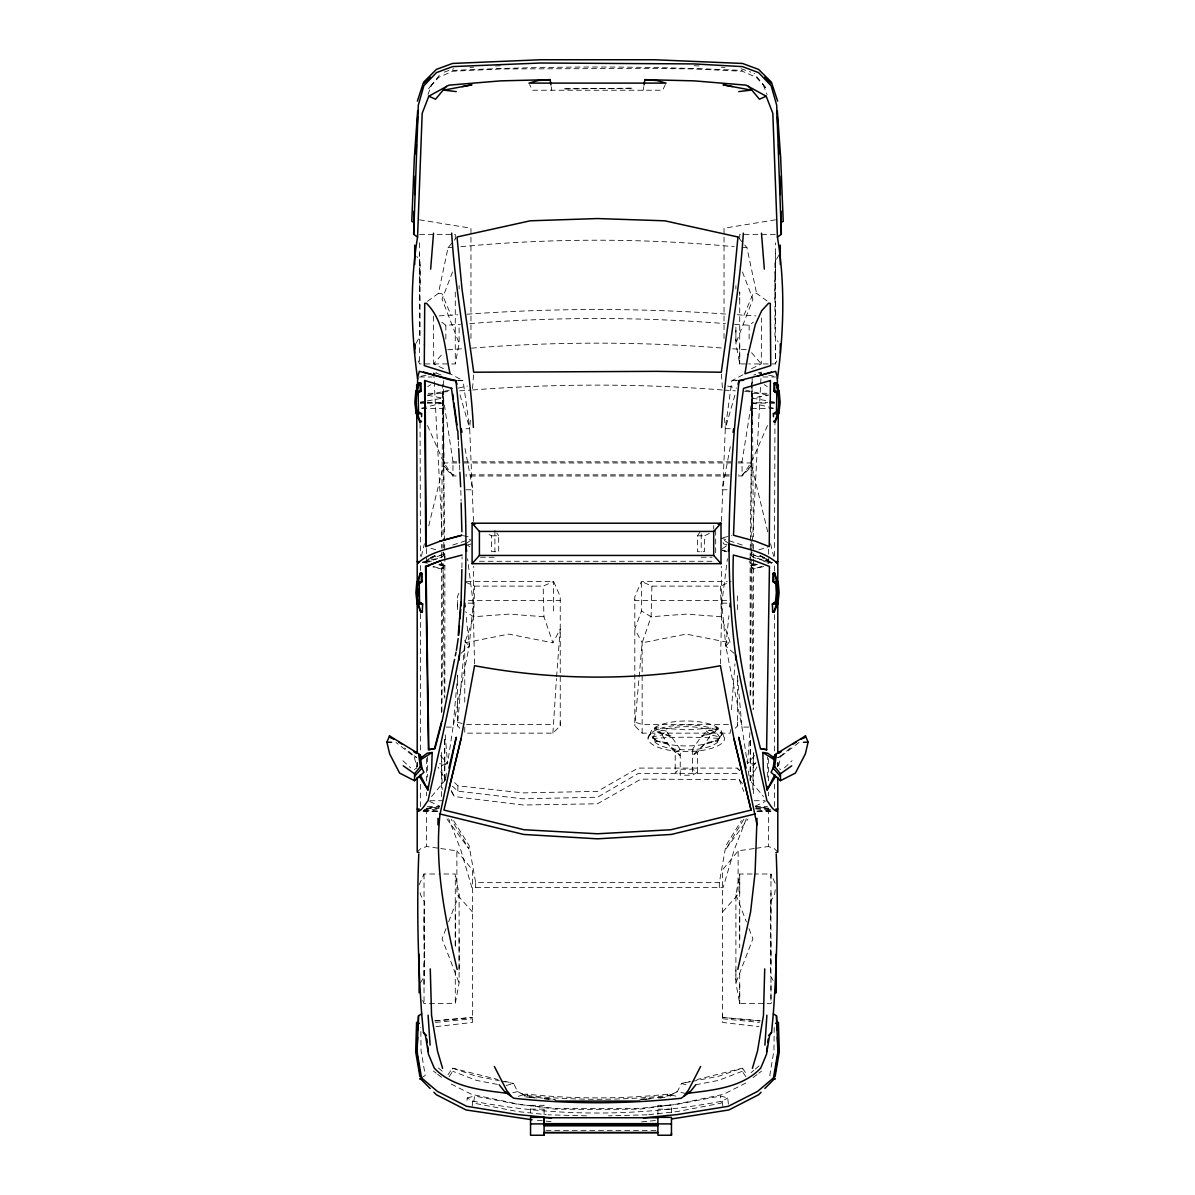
<?xml version="1.0" encoding="UTF-8"?>
<svg xmlns="http://www.w3.org/2000/svg" width="1195" height="1195" viewBox="0 0 1195 1195"><rect width="100%" height="100%" fill="white"/><g stroke="black" fill="none" stroke-linecap="round" stroke-linejoin="round"><path stroke-width="0.75" stroke-dasharray="5 3.75" d="M419.624 299.138L419.624 253.325M420.057 284.888L420.057 264.752M424.031 984.62L424.031 963.603M424.031 938.807L424.031 914.011M424.464 965.127L424.464 938.807M441.463 796.572L441.463 753.672M441.463 712.623L441.463 562.382M455.28 914.011L455.28 947.665L455.28 874.008L438.729 874.008M459.866 728.248L457.431 725.813L457.431 675.608M457.431 609.614L457.431 600.398M459.104 970.026L459.104 938.807M464.765 702.167L464.765 642.82L473.728 616.739L474.534 586.118L464.048 581.487L553.629 581.487L560.246 596.634L560.246 725.813L552.912 733.147L464.765 733.147L464.765 726.172M553.629 610.974L553.629 581.487L543.142 586.118L543.949 616.739L552.912 642.82L508.831 634.112L464.765 642.82L457.431 725.813M552.912 733.147L556.437 678.596M730.309 729.652L730.309 733.147L642.148 733.147L634.814 725.813L634.814 596.634L641.446 581.487L727.277 581.487M642.148 733.147L642.148 642.82L634.814 629.108L641.446 610.974L641.446 581.487L651.917 586.118L720.54 586.118L731.011 581.487M651.917 586.118L651.111 616.739L642.148 642.82L634.814 725.813M697.432 772.194L697.432 752.506L705.364 743.215L710.637 734.835L719.435 736.882L717.792 740.975L705.364 743.215L692.383 755.509L697.432 752.506L692.368 749.489L701.584 736.015L715.611 731.758L718.314 728.95L716.537 727.785L686.318 729.861L656.1 727.77L654.322 728.935L657.011 731.758L670.35 736.613L671.052 736.015L680.254 749.489L680.239 775.197L692.383 775.197L697.432 772.194L692.368 769.177L680.254 769.177L675.205 772.194L680.239 775.197M719.33 887.631L719.33 882.642L725.888 845.627L741.408 820.592M720.54 586.118L721.347 616.739L730.309 642.82L686.229 634.112L642.148 642.82M759.766 1020.933L722.616 1017.438L722.616 1011.418M735.896 970.026L735.896 982.962L739.72 1003.591L770.969 1003.591L772.373 1000.514M735.896 330.358L735.896 343.294L739.72 363.937L746.845 363.937M735.194 728.248L737.644 725.813L737.644 675.608M737.644 609.614L737.644 596.634L736.165 593.273M739.72 984.62L739.72 1003.591L739.72 970.609M739.72 938.807L739.72 914.011M739.72 892.994L739.72 878.937M739.72 344.952L739.72 363.937L739.72 292.058L739.72 299.138M750.146 780.559L750.146 739.302M750.146 695.281L750.146 561.799M763.739 561.516L768.848 559.932L771.671 563.248L753.537 557.423L751.177 555.481L751.192 548.042M751.192 546.175L751.192 538.736M751.192 536.884L751.356 380.637M777.796 852.05L774.509 848.794L768.505 846.493L768.505 808.821M768.505 795.81L768.505 792.091M768.505 780.932L768.505 758.631M768.505 563.442L768.505 557.856M770.969 998.661L770.969 984.62M770.969 963.603L770.969 938.807M770.969 914.011L770.969 892.994M770.969 878.937L770.969 874.008L754.433 874.008M774.509 806.505L774.509 784.264M774.509 750.893L774.509 613.707M774.509 571.061L774.509 565.504M774.943 299.138L774.943 272.818M775.376 344.952L775.376 363.937L748.638 363.937M775.376 323.935L775.376 299.138M775.376 274.342L775.376 253.325M777.347 766.697L777.347 762.963M777.796 766.219L777.796 762.5M440.776 848.54L456.834 850.84L456.968 894.487L472.383 911.89M751.521 368.687L761.305 363.892L761.424 318.049M750.43 780.529L750.579 739.69M750.729 695.146L751.177 558.782M768.519 554.166L768.534 548.639M774.524 556.243L774.943 423.329M429.02 558.722L423.329 563.248L441.463 557.423L441.523 549.954M441.538 548.087L441.567 544.367M441.612 536.899L442.718 384.237M428.079 393.304L442.613 393.304L452.995 461.823L452.89 475.968L456.58 475.968M441.582 752.462L442.225 789.581M441.911 711.727L443.121 563.622L439.611 564.174M750.161 558.08L752.193 376.978M738.42 475.968L742.11 475.968L751.162 466.752L752.088 388.644M752.103 386.971L752.163 380.309M774.181 1027.446L773.972 1050.435L769.759 1075.485L773.509 1077.741M474.52 663.852L473.19 603.176L473.743 566.266M461.897 567.73L462.092 556.84M766.921 393.304L752.387 393.304L751.162 466.752L751.177 465.975L742.095 474.833L738.42 474.833M767.295 777.079L767.638 756.853M721.496 521.364L725.29 428.706L731.908 380.667L744.933 373.736M720.48 663.852L721.81 603.176L721.257 566.266M427.496 425.569L443.972 462.958L452.89 475.968L443.838 466.752L442.912 388.644M752.775 789.581L753.418 752.462M777.93 766.174L778.094 762.634M752.073 548.326L752.357 542.754M752.462 540.902L761.275 372.063L753.746 375.066M524.829 1096.442L524.963 1094.172L527.219 1094.172C573.794 1099.131 621.206 1099.131 667.781 1094.172L676.714 1096.338M527.085 1096.427L527.219 1094.172M473.504 521.364L469.71 428.706L470.486 417.787M472.548 388.629L473.579 374.05M556.586 676.773L560.246 629.108L552.912 642.82M731.43 709.755L734.955 663.927M472.219 1106.092L472.622 1101.088L467.245 1097.951L466.603 1104.165M749.937 732.61L747.443 763.799L755.569 763.799M745.859 1076.68L742.2 1071.288L742.468 1068.136L696.939 1079.563M457.7 675.055L453.039 727.098L447.557 763.799L439.431 763.799M446.303 727.098L453.039 727.098L469.217 646.181L473.19 603.176L467.574 558.722M754.568 755.509L747.443 763.799L741.961 727.098L725.783 646.181L728.92 615.724M444.704 780.858L445.093 777.243M728.397 1104.165L727.755 1097.951L720.51 1096.024L676.355 1104.449L639.131 1108.482L555.869 1108.482L518.645 1104.449L474.49 1096.024L473.683 1103.149L517.853 1111.574L546.205 1114.651M734.088 653.396L725.783 646.181L721.81 603.176L727.426 558.722M445.72 778.079L446.631 770.939M775.241 889.722L774.599 894.652L770.536 901.583L770.536 976.031L773.777 981.573M643.224 90.222L643.776 86.697M767.504 425.569L751.028 462.958L742.11 475.968L742.005 461.823L752.238 398.129L768.684 395.037M451.71 363.937L455.28 363.937L459.104 343.294L459.104 324.995M422.627 1000.514L424.031 1003.591L455.28 1003.591L459.104 982.962L459.104 894.652L455.28 874.008M748.981 928.62L752.91 938.807L735.896 982.962L735.896 894.652L739.72 874.008L752.596 874.008M730.309 446.676L722.183 489.786L728.92 489.786M751.177 555.481L751.879 552.03L751.879 556.989M427.452 301.334L438.401 293.373L448.05 247.679L455.922 238.313M790.358 748.01L780.932 755.778L778.124 767.967L780.589 769.475M716.537 727.785L715.611 731.758L702.272 736.613L701.584 736.015M421.357 556.347L424.404 543.77M428.751 525.815L443.972 462.958L443.405 408.57L442.762 398.129L426.316 395.037M719.435 736.882L717.792 740.975L705.588 742.618M730.339 428.706L725.29 428.706L734.985 394.903M452.561 271.967L442.09 299.138L459.104 343.294M446.019 928.62L442.09 938.807L459.104 982.962M448.633 921.823L459.104 894.652M427.944 94.539L431.694 84.86L440.985 73.239M746.292 818.799L734.133 850.078L723.124 887.631L471.876 887.631L460.867 850.078L448.708 818.799M743.917 315.375L753.029 293.776L756.599 293.373L767.548 301.334M458.895 593.273L457.431 596.634L457.431 609.256M419.116 884.793L424.031 874.008L436.892 874.008M776.78 360.845L775.376 363.937L775.376 242.794M665.361 84.531L662.687 90.222L532.313 90.222L529.639 84.531M648.004 738.271L650.543 733.461L653.097 738.271M719.539 738.271A33.221 11.591 0 0 0 669.708 728.233A33.221 11.591 0 0 0 669.708 748.309A33.221 11.591 0 0 0 719.539 738.271L722.079 733.461L724.633 738.271A38.315 13.369 0 0 1 667.154 749.833A38.315 13.369 0 0 1 667.154 726.694A38.315 13.369 0 0 1 724.633 738.271M756.958 767.011L749.519 779.872L763.456 796.557M416.009 343.294L420.057 336.363L420.057 261.914L416.816 256.372M778.991 254.983L774.943 261.914L774.943 336.363L778.184 341.904M420.401 982.962L424.464 976.031L424.464 901.583L420.401 894.652L419.759 889.722M743.783 819.307L725.992 848.988L748.025 818.993M449.141 1076.68L452.8 1071.288L452.532 1068.136L498.061 1079.563M709.307 533.433L704.527 535.808L704.527 551.672L697.417 551.672L697.417 535.808L701.211 530.251M447.931 1074.873L452.532 1068.136L476.327 1076.232L499.361 1080.728M702.272 736.613L706.35 731.026L718.314 728.95M754.224 848.54L738.166 850.84L722.616 869.751L722.616 1022.457L759.004 1026.624M431.694 84.86L428.303 88.923L438.699 77.331L452.591 71.252L500.929 68.951L654.412 68.444L694.071 68.951L742.409 71.252L756.301 77.331L766.697 88.923L754.015 73.239M755.897 762.559L753.522 765.412L748.966 764.202M431.544 796.557L445.481 779.872L438.042 767.011M725.783 646.181L730.533 640.565M443.479 368.687L433.695 363.892L443.42 352.704M722.616 911.89L738.032 894.487L738.166 850.84M417.204 852.05L420.491 848.794L426.495 846.493L438.983 848.286M422.761 561.994L441.463 557.423L444.854 554.107L444.854 698.238M439.76 564.13L444.854 565.698L441.463 568.999L432.963 566.938M784.398 767.847L792.106 760.707M661.985 734.835C666.989 742.498 671.709 751.341 680.239 755.509L667.258 743.215L654.83 740.975L653.187 736.882L661.985 734.835L666.272 731.026L670.35 736.613M460.911 653.396L469.217 646.181L466.08 615.724M751.087 1072.647L753.866 1070.302M755.27 1069.122L759.452 1065.611M441.463 557.423L443.823 555.481L443.823 551.761M753.059 1077.576L757.361 1074.32M758.795 1073.229L761.663 1071.064M734.477 324.263L749.145 325.264L753.238 322.247M798.977 742.498L779.259 757.66L775.107 757.481M467.066 542.933L473.862 538.064M722.392 548.699L727.919 544.86M780.932 755.778L778.214 757.525L779.259 757.66M427.735 386.582L430.738 384.67M685.855 1093.574L677.386 1091.588L669.185 1095.725L677.386 1091.588L681.464 1083.492L690.068 1081.311M414.411 769.475L416.876 767.967L414.067 755.778L404.642 748.01M421.491 1077.741L425.241 1075.485L421.028 1050.435L420.819 1027.446M680.254 749.489L675.205 752.506L675.205 772.194M472.622 1101.088C554.824 1117.011 640.176 1117.011 722.377 1101.088L727.755 1097.951M745.889 1082.999L723.498 1094.306L677.147 1104.046L639.937 1109.139L597.5 1109.453L555.063 1109.139L517.853 1104.046L471.502 1094.306L449.111 1082.999M755.315 806.087L765.278 801.501M434.995 555.675L430.125 557.856L434.861 555.765M742.2 1071.288L718.553 1080.399L694.131 1085.075M444.211 72.118L453.891 68.742M452.711 545.054L470.337 539.229M518.286 1096.338L524.963 1094.172M761.783 566.385L753.537 568.999L751.177 567.057L751.879 563.622L749.131 561.62M758.825 549.879L767.504 547.19M755.24 564.13L750.146 565.698L750.146 562.382M467.977 544.83L471.368 543.904M506.217 1085.493L513.536 1083.492L517.614 1091.588L525.815 1095.725L517.614 1091.588L509.145 1093.574M446.034 764.202L441.478 765.412L439.103 762.559M467.245 1097.951L474.49 1096.024M421.775 408.137L442.972 402.909L442.613 393.304M763.739 566.535L753.537 568.999L750.146 565.698L755.359 564.458M430.932 557.438L444.854 554.107L426.152 559.932L431.261 561.516M765.801 561.994L769.281 561.172M427.75 395.097L449.365 390.153M458.372 388.091L467.364 386.03M722.9 537.675L731.743 535.689M421.193 376.231L426.376 375.096M433.277 373.602L436.728 372.855M690.322 1081.774L681.464 1083.492L688.783 1085.493M692.084 1081.415L718.673 1076.232L742.468 1068.136L747.069 1074.873M420.386 402.132L425.539 401.206M427.272 400.908L442.762 398.129M775.57 219.82L724.036 228.2L724.036 339.903M772.194 562.247L766.682 563.114L772.269 562.367M653.187 736.882L654.173 738.405C675.384 736.822 697.238 736.822 718.464 738.405M756.017 848.286L768.505 846.493M435.996 1026.624L472.383 1022.457L472.383 869.751L456.834 850.84M756.973 811.106L770.715 809.583M671.844 1095.068C622.595 1100.685 572.405 1100.685 523.156 1095.068M647.018 1114.83L608.569 1115.831M648.795 1114.651L677.147 1111.574L721.317 1103.149L720.51 1096.024M639.952 1099.43L666.168 1096.622M435.533 1022.427L472.383 1018.752M645.27 1099.385L650.812 1098.832M660.043 1097.921L665.585 1097.368L658.221 1097.936M426.481 808.298L439.342 807.043L426.421 808.178M641.7 1121.836L655.891 1120.462M423.359 810.374L439.342 808.881M435.234 1020.933L472.383 1017.438L434.577 1020.874M641.64 1099.37L650.872 1098.578M737.091 380.249L731.908 380.667L737.27 380.667M448.05 247.679L451.695 247.41M460.837 246.708C551.672 238.044 643.328 238.044 734.163 246.708M441.762 322.247L445.854 325.264L460.523 324.263M469.71 323.636C554.689 316.809 640.311 316.809 725.29 323.636M447.692 349.776L462.36 348.776M471.532 348.148C555.302 341.486 639.698 341.486 723.468 348.148M442.942 391.975L450.381 391.467M459.657 390.84L470.815 390.093M472.667 389.973C555.69 383.505 639.31 383.505 722.333 389.973M439.148 315.868L457.745 314.763M467.036 314.21C553.853 307.966 641.147 307.966 727.964 314.21M470.038 67.398L473.668 67.189M495.477 66.009L500.929 65.71M452.591 70.46C549.088 65.874 645.912 65.874 742.409 70.46M757.152 811.36L771.582 810.837M420.222 403.312L425.465 403.223M427.227 403.178L442.972 402.909L444.839 558.08M773.225 408.137L752.028 402.909L767.668 402.61M769.401 402.566L774.599 402.476M737.121 773.449L638.07 773.598L597.5 797.229L522.932 798.813L457.879 791.18L452.367 786.161M730.967 461.838L464.033 461.838M738.331 461.838L742.005 461.823M729.204 474.848L465.796 474.848M729.219 475.983L465.781 475.983M419.624 234.354L455.28 234.354L455.28 239.284M775.376 234.354L739.72 234.354L739.72 239.284M418.22 360.845L419.624 363.937L449.932 363.937M419.535 376.978L432.067 376.978M762.933 376.978L775.465 376.978M457.73 380.667L463.092 380.667L469.71 428.706L464.661 428.706M421.805 408.57L443.405 408.57M751.595 408.57L773.195 408.57M456.819 462.958L443.972 462.958L443.838 466.752L443.823 465.975L452.905 474.833L456.58 474.833M464.168 462.958L730.832 462.958M738.181 462.958L751.028 462.958L767.982 533M466.08 489.786L472.817 489.786L464.691 446.676M491.578 535.808L498.688 535.808L498.688 551.672L491.578 551.672L491.578 535.808L486.798 533.433M697.417 535.808L704.527 535.808M480.42 557.243L494.909 557.243M701.211 557.243L712.071 557.243M479.404 561.277L713.699 561.277M474.534 586.118L543.142 586.118M468.44 600.398L560.246 600.398M726.62 600.398L634.814 600.398L634.814 596.634M468.141 603.176L473.19 603.176M721.81 603.176L726.859 603.176M466.603 724.424L552.912 724.424M728.472 724.424L642.148 724.424L634.814 722.094M748.697 727.098L741.961 727.098L737.3 675.055M739.6 770.446L737.121 768.086L638.07 768.086L597.5 791.359L522.932 792.897L457.879 785.817L454.16 782.157M429.871 800.725L442.583 800.725M754.239 800.725L765.129 800.725M427.452 806.505L439.64 806.505M755.359 806.505L767.548 806.505M426.107 808.373L439.103 808.373M755.897 808.373L768.893 808.373M423.149 811.495L437.803 811.495M757.197 811.495L771.851 811.495M453.592 820.592L469.112 845.627L475.67 882.642L719.33 882.642M530.55 1109.139L544.098 1109.139M657.907 1109.139L671.456 1109.139M545.966 1130.365L657.907 1130.365M452.995 461.823L456.669 461.838M742.439 783.621L739.182 779.603L640.923 779.14L597.5 803.772L523.141 805.012L454.369 796.587L450.993 790.627M586.431 1115.831L547.982 1114.83M752.028 402.909L767.773 403.178M769.535 403.223L774.778 403.312M420.401 402.476L425.599 402.566M427.332 402.61L442.972 402.909M423.418 810.837L437.848 811.36M694.071 65.71L699.523 66.009M721.332 67.189L724.962 67.398M737.255 314.763L755.852 315.868M724.185 390.093L735.343 390.84M744.619 391.467L752.058 391.975M732.64 348.776L749.145 349.896M721.347 616.739L686.229 614.111L651.111 616.739L641.446 610.974M543.949 616.739L508.831 614.111L473.728 616.739L465.438 611.795M743.305 247.41L746.95 247.679L756.599 293.373M457.909 380.249L463.092 380.667L450.067 373.736M525.71 1096.98L536.779 1097.936M544.128 1098.578L555.197 1099.534M768.579 808.178L755.673 807.013L768.519 808.298M722.616 1017.438L760.423 1020.874M755.658 808.881L771.641 810.374M537.347 1120.283L553.3 1121.836M722.616 1018.752L759.467 1022.427M529.415 1097.368L534.957 1097.921M544.188 1098.832L549.73 1099.385M528.832 1096.622L555.048 1099.43M424.285 809.583L438.027 811.106M438.401 293.373L441.971 293.776L451.083 315.375M667.049 742.618L654.83 740.975L654.173 738.405M422.731 562.367L428.258 563.203L422.806 562.247M444.854 565.698L437.475 564.593L444.854 565.698L439.64 564.458M755.389 564.174L751.879 563.622L753.074 709.875M419.43 219.82L470.964 228.2L470.964 339.903M654.322 728.935L666.272 731.026M752.238 398.129L767.728 400.908M769.46 401.206L774.614 402.132M497.389 1084.418L476.446 1080.399L452.8 1071.288M501.138 1081.072L513.536 1083.492L504.932 1081.311M758.272 372.855L761.723 373.602M768.624 375.096L773.807 376.231M463.257 535.689L470.337 537.272M727.635 386.03L736.628 388.091M745.635 390.153L767.25 395.097M425.719 561.172L429.199 561.994M764.068 557.438L750.146 554.107L750.146 560.724M767.145 559.409L750.146 554.107L753.537 557.423L772.239 561.994M727.023 544.83L723.632 543.904L721.765 539.528M671.052 736.015L657.011 731.758L656.1 727.77M430.962 548.266L436.175 549.879M433.217 566.385L441.463 568.999L443.823 567.057L443.823 563.756M457.431 722.094L464.765 724.424M742.289 545.054L721.138 538.064L727.934 542.933M741.109 68.742L750.789 72.118M441.254 375.066L433.725 372.063L442.344 537.182M722.557 550.327L725.634 551.672M760.139 555.765L764.875 557.856L760.005 555.675M429.722 801.501L439.685 806.087M764.262 384.67L767.265 386.582M414.067 755.778L416.786 757.525L413.694 756.33L396.023 742.498M467.081 544.86L469.844 546.772M433.337 1071.064L436.205 1073.229M437.639 1074.32L441.941 1077.576M765.98 558.722L771.671 563.248M438.341 1067.957L443.913 1072.647M706.35 731.026L710.637 734.835M402.894 760.707L410.602 767.847M737.121 768.086L739.6 770.521M751.58 352.704L761.305 363.892M440.432 755.509L447.557 763.799L445.063 732.61M464.467 640.565L469.217 646.181M739.078 238.313L746.95 247.679M446.975 818.993L469.008 848.988L451.217 819.307M496.791 533.03L498.688 535.808M451.142 790.507L454.369 796.587M775.182 883.254L770.969 874.008L770.969 1003.591M739.182 779.603L743.798 791.463M763.306 84.86L767.056 94.539M742.439 271.967L752.91 299.138L735.896 343.294L735.896 324.995M735.896 894.652L746.367 921.823M460.015 394.903L469.71 428.706M770.596 543.77L773.643 556.347M443.823 555.481L443.121 552.03L443.121 556.989M443.121 563.622L444.271 696.999M551.224 86.697L551.776 90.222M748.369 770.939L749.28 778.079M722.377 1101.088L722.781 1106.092M721.421 374.05L722.452 388.629M724.514 417.787L725.29 428.706M670.036 1094.172L670.171 1096.442M667.781 1094.172L667.915 1096.427M442.733 544.606L442.927 548.326M458.327 441.299L458.611 446.751M459.537 464.945L459.806 470.397M416.906 762.634L417.07 766.174M460.822 490.398L461.106 501.168M427.362 756.853L427.705 777.079M752.387 393.304L753.388 536.899M753.433 544.367L753.492 551.821M753.507 553.688L753.537 557.423M444.42 739.69L444.57 780.529M433.576 316.212L433.695 363.892M426.466 548.639L426.481 554.166M420.057 423.329L420.476 556.243M475.67 882.642L475.67 887.631M443.644 380.637L443.808 540.603M443.808 542.455L443.823 549.894M753.537 559.066L753.537 708.904M753.537 753.672L753.537 796.572M749.145 325.264L749.145 339.35M739.72 874.008L739.72 947.665M737.644 722.094L737.644 725.813M735.896 285.62L735.896 288.996M715.685 530.251L715.685 553.643M713.699 525.591L713.699 529.161M701.211 533.851L701.211 551.836M692.368 749.489L692.383 775.197M671.456 1112.709L671.456 1105.315L657.907 1105.315L657.907 1114.502M560.246 722.094L560.246 725.813M544.098 1114.502L544.098 1105.315L530.55 1105.315L530.55 1112.709M494.909 530.251L494.909 551.836M459.104 285.62L459.104 288.996M457.879 785.817L457.879 791.18M455.28 292.058L455.28 363.937M455.28 970.609L455.28 1003.591M445.854 325.264L445.854 339.35M444.854 739.302L444.854 780.559M426.495 557.856L426.495 563.442M426.495 758.631L426.495 780.932M426.495 792.091L426.495 795.81M426.495 808.821L426.495 846.493M424.031 874.008L424.031 1003.591M420.491 565.504L420.491 571.061M420.491 613.707L420.491 750.893M420.491 784.264L420.491 806.505M419.624 242.794L419.624 363.937M417.653 762.963L417.653 766.697M417.204 762.5L417.204 766.219M757.496 564.548L750.146 565.698L757.525 564.593M631.916 88.221L563.084 88.878L631.916 88.221M726.336 551.403L721.018 549.655L726.246 551.373M655.338 739.705A35.76 12.488 0 0 0 717.284 739.705A35.76 12.488 0 0 0 686.318 720.988A35.76 12.488 0 0 0 655.338 739.705"/><path stroke-width="1.5" d="M414.71 349.03L414.71 344.011L414.71 353.152M418.071 1029.851L418.504 1015.78L421.686 1013.853C417.951 960.899 416.682 907.005 418.773 854.111M472.1 563.667L472.1 523.216L721.003 523.216L721.003 563.667L472.1 563.667L479.404 555.451L479.404 531.431L472.1 523.216L475.012 524.157M544.098 1125.092L657.907 1125.092L544.098 1125.167L544.098 1117.355L530.55 1117.355L530.55 1135.25L544.098 1135.25L544.098 1133.024M671.456 1135.25L671.456 1117.355L657.907 1117.355L657.907 1135.25L671.456 1135.25L671.456 1133.024M775.884 976.987L775.884 992.806L775.884 954.297M776.227 854.111C778.318 907.005 777.049 960.899 773.314 1013.853L776.496 1015.78L776.929 1029.851M777.796 777.377L777.796 852.05L775.869 852.573M777.796 753.194L777.796 598.755M777.796 583.862L778.244 414.531M777.915 583.518L774.733 573.092L773.359 573.062L772.702 581.442L775.764 583.593L776.347 592.78L775.48 601.921L772.343 604.013L772.747 612.228L774.121 612.258L777.572 603.938L777.975 598.187M778.318 390.436L778.333 384.895M421.581 416.711L421.626 413.709L417.712 411.513M417.025 598.187L417.428 603.938L420.879 612.258L422.253 612.228L422.657 604.013L418.743 601.817L422.657 604.013L418.534 604.102C416.801 594.079 416.592 583.444 420.58 573.899L420.267 573.092L421.641 573.062L422.298 581.442L419.236 583.593L419.52 601.921M417.204 809.015L419.131 809.015L417.653 811.495C422.806 810.12 424.763 804.34 428.049 800.725C438.819 752.073 450.082 703.541 459.522 654.606C470.964 563.831 465.467 471.383 455.937 380.667L419.326 371.346L417.742 376.978L417.309 389.675M766.607 749.713L769.446 566.445L754.15 560.589L733.342 555.033C730.922 620.698 743.559 685.482 760.513 748.608L766.607 749.713L760.513 748.608M461.867 569.537L461.016 605.865M767.145 786.265L767.085 789.955L775.674 776.272M420.61 382.773L421.267 391.138L417.428 393.185L420.162 390.989L420.61 382.773L419.236 382.788L416.054 391.064L415.815 396.889M421.223 579.784L421.641 573.062M764.725 968.891L763.456 1015.242L757.525 1051.017L752.402 1068.315M418.504 1022.502L416.577 1022.502L415.681 1051.929L419.938 1076.725M419.818 758.676L427.302 753.179L432.172 752.477L431.619 770.207L427.915 789.955L419.326 776.272M417.593 378.994C411.125 332.09 409.765 283.992 417.563 237.148L413.679 234.31L418.31 105.19L423.866 85.726L436.489 72.596L452.591 66.606L540.588 63.021L694.071 63.918L742.409 66.606L758.511 72.596L771.133 85.726L776.69 105.19L781.321 234.31L777.437 237.148C785.234 283.992 783.875 332.09 777.407 378.994M413.679 234.31L414.053 211.201M414.62 194.591L415.248 176.128M417.563 237.148L422.179 113.301L428.811 96.212L448.917 85.159L500.824 80.857L550.148 79.647L550.955 84.935M418.504 1015.78L417.1 1051.929L421.536 1077.92L437.4 1091.379L466.662 1106.301L517.853 1114.591L551.552 1117.878M757.003 818.351L755.12 872.365L750.579 911.994L737.838 969.384M416.039 153.946L416.443 144.625M417.324 124.116L417.653 116.662M779.185 396.889L778.946 391.064L775.764 382.788L774.39 382.773L773.733 391.138L776.795 393.289L777.572 393.185L773.733 391.138L777.84 391.213C779.259 401.236 779.17 411.872 774.868 421.237L775.152 421.954L773.777 421.925M777.691 389.675L777.258 376.978L775.674 371.346L739.063 380.667C729.533 471.383 724.036 563.831 735.478 654.606C744.918 703.541 756.181 752.073 766.951 800.725C770.237 804.34 772.194 810.12 777.347 811.495L775.869 809.015L777.796 809.015M414.501 780.693L414.56 773.777L420.326 766.697L418.519 753.672L389.48 735.896L386.896 742.185L389.675 753.97L399.593 773.075L414.501 780.693L423.941 772.269L421.865 768.131L420.147 754.971L418.519 753.672M417.638 1037.215L416.756 1051.929L417.548 1057.246M418.205 393.289L418.489 411.633M418.101 589.001L418.22 596.32M764.905 1045.102L766.891 1015.242M417.667 110.776L414.336 157.665L411.782 221.389L413.679 222.285M458.238 635.232L460.837 602.19M458.716 635.232L459.433 626.06M460.015 618.711L460.732 609.54M721.616 427.466C724.872 362.249 739.436 298.302 743.32 233.1M430.648 269.144L433.531 233.174M780.499 780.693L780.44 773.777L774.674 766.697L776.481 753.672L805.52 735.896L808.104 742.185L805.325 753.97L795.407 773.075L780.499 780.693L771.059 772.269L773.135 768.131L774.853 754.971L776.481 753.672M459.029 660.178L459.522 654.606M781.321 234.31L780.947 211.201M773.419 416.711L773.374 413.709L776.511 411.633L776.795 393.289M779.185 406.061L778.602 413.634L775.152 421.954M776.78 596.32L776.899 589.001M695.804 1084.761L690.307 1091.677L685.855 1093.574C711.772 1090.139 741.766 1088.212 760.737 1068.091L766.503 1054.334L769.58 1035.467L771.552 1032.48L773.314 1013.853M729.846 606.761L730.22 603.176M766.652 1051.69L767.295 1046.282M767.713 1042.682L768.131 1039.082M728.367 551.313L729.308 543.904C745.635 548.819 764.262 551.388 777.347 563.248L775.869 561.68L777.796 561.53M774.838 1074.962L775.63 1069.645M776.153 1066.104L776.929 1060.787M777.452 1057.246L778.244 1051.929L777.362 1037.215M419.236 382.788L419.55 383.595C414.934 395.545 415.098 409.437 420.132 421.237L419.848 421.954L421.223 421.925M456.4 650.319L458.193 638.578M644.045 84.935L644.852 79.647L694.175 80.857L746.083 85.159L766.189 96.212L772.821 113.301L777.437 237.148M643.448 1117.878L677.147 1114.591L728.338 1106.301L757.6 1091.379L773.464 1077.92L777.9 1051.929L776.496 1015.78M775.062 1076.725L779.319 1051.929L778.423 1022.502L776.496 1022.502M774.121 612.258L773.837 611.526C778.871 599.741 779.035 585.849 774.42 573.899L774.733 573.092M461.106 738.495L474.564 665.705C555.809 680.911 639.191 680.911 720.436 665.705L733.894 738.495L751.058 810.076L670.918 829.748L597.5 833.766L524.082 829.748L443.942 810.076L461.106 738.495L449.305 787.639M415.83 391.153L414.844 402.461L416.174 413.739M416.861 581.457L415.875 592.765L417.204 604.028M733.028 432.306L733.7 428.706M457.162 969.384C445.152 919.149 434.442 866.674 439.909 814.96L456.266 737.27L448.872 768.116M442.031 721.571L454.548 659.446M455.295 655.801L456.027 652.141M778.826 413.739L780.156 402.461L779.17 391.153M777.796 604.028L779.125 592.765L778.139 581.457M441.567 721.571L434.487 748.608L428.393 749.698L425.554 566.445L440.85 560.589L462.121 555.033M441.567 723.378L434.965 748.608L428.856 749.713L426.032 566.445L441.313 560.589M738.047 384.237L739.063 380.667L743.693 380.249M417.354 101.142L423.583 82.201L436.429 69.385L452.517 63.454L540.558 59.75L654.442 59.75L742.483 63.454L758.571 69.385L771.417 82.201L777.646 101.142M420.267 573.092L417.085 583.518M775.764 382.788L777.84 391.213M772.747 612.228L774.435 611.452M420.879 612.258L418.534 604.102M773.837 757.346L774.853 754.971M774.853 774.748L767.085 789.955L763.381 770.207L762.828 752.477L767.698 753.179L775.182 758.676M700.643 1066.463L688.559 1089.945L684.048 1096.069M804.19 737.614L805.52 735.896M414.755 776.212L421.865 768.131L420.326 766.697M721.003 563.667L713.699 555.451L713.699 531.431L721.003 523.216L718.09 524.157M766.189 96.212L759.467 99.215L748.578 86.264M768.564 1035.482L771.552 1032.48M761.095 1092.245L758.616 1094.739L728.92 1109.961L671.829 1118.908M764.815 1088.496L774.763 1078.502M423.866 83.336L430.17 77.107M774.674 766.697L773.135 768.131L780.245 776.212M446.422 86.264L435.533 99.215L428.811 96.212M418.459 583.489L422.298 581.442L418.19 581.517M690.307 1091.677L681.21 1098.25C625.642 1104.225 569.358 1104.225 513.79 1098.25L504.693 1091.677L499.196 1084.761M780.44 773.777L791.777 765.801M419.833 1079.085L421.536 1077.92M778.662 753.373L781.47 751.535M420.595 759.781L432.172 752.477M793.241 744.007L796.333 742.095M800.874 739.332L805.027 737.24M781.321 222.285L783.218 221.389L780.664 157.665L777.333 110.776M775.615 1023.443L778.423 1022.502M757.346 376.261L771.537 372.078M439.7 541.171L461.494 535.285M461.972 535.285L440.163 541.171L425.749 546.653L424.598 380.518L438.386 384.641M755.225 813.929L671.411 834.439L597.5 838.83L523.589 834.439L439.775 813.929M462.375 86.623L471.965 84.8L444.017 90.118L456.251 91.612M425.554 566.445L429.065 565.877M776.511 411.633L777.288 411.513M775.48 601.921L776.257 601.817L772.343 604.013L776.466 604.102M738.749 91.612L750.983 90.118L723.035 84.8L732.625 86.623M550.148 79.647L537.929 80.558L528.967 83.112L666.033 83.112L657.071 80.558L644.852 79.647M418.937 383.52L420.924 383.58M417.16 391.213L421.267 391.138L420.162 390.989M417.503 413.799L421.626 413.709M415.815 406.061L416.398 413.634L419.535 421.148L421.506 421.208M419.983 573.824L421.954 573.869M420.565 611.452L422.253 612.228M421.163 611.526L422.537 611.511M803.428 742.289L808.104 742.185M639.937 1101.088L555.063 1101.088M479.404 531.431L713.699 531.431M479.404 555.451L713.699 555.451M657.907 1117.743L544.098 1117.743L544.098 1135.25M544.098 1123.644L657.907 1123.644M530.55 1123.897L544.098 1123.897M657.907 1123.897L671.456 1123.897M544.098 1125.421L657.907 1125.421M544.098 1125.645L657.907 1125.645M544.098 1132.472L657.907 1132.472M544.098 1132.696L657.907 1132.696M774.076 383.58L776.063 383.52M773.374 413.709L777.497 413.799M773.494 421.208L775.465 421.148M773.045 573.869L775.017 573.824M776.81 581.517L772.702 581.442L776.541 583.489M772.463 611.511L773.837 611.526M386.896 742.185L391.572 742.289M416.756 414.531L417.204 561.53L419.131 561.68L417.653 563.248C430.738 551.388 449.365 548.819 465.691 543.904L466.633 551.313M532.029 1119.76L466.08 1109.961L436.384 1094.739L433.904 1092.245M437.908 384.641L451.934 388.36M419.131 852.573L417.204 852.05L417.204 777.377M423.463 372.078L451.322 380.249L455.937 380.667L456.953 384.237M416.577 1022.502L419.385 1023.443M504.693 1091.677L509.145 1093.574C483.228 1090.139 453.234 1088.212 434.263 1068.091L428.497 1054.334L425.42 1035.467L423.448 1032.48L421.686 1013.853M389.973 737.24L394.126 739.332M398.667 742.095L401.759 744.007M762.828 752.477L774.405 759.781M413.53 751.535L416.338 753.373M773.464 1077.92L775.167 1079.085M403.223 765.801L414.56 773.777M764.83 77.107L771.133 83.336M423.448 1032.48L426.436 1035.482M420.237 1078.502L430.185 1088.496M389.48 735.896L390.81 737.614M510.952 1096.069L506.441 1089.945L494.357 1066.463M420.147 774.748L427.915 789.955L427.855 786.265M420.147 754.971L421.163 757.346M774.39 382.773L774.838 390.989M773.359 573.062L773.777 579.784M419.535 421.148L419.848 421.954M442.598 1068.315L437.475 1051.017L431.544 1015.242L430.275 968.891M746.128 768.116L738.734 737.27L757.003 824.819M733.894 738.495L751.058 810.076M461.3 428.706L461.972 432.306M418.071 1060.787L418.847 1066.104M419.37 1069.645L420.162 1074.962M452.696 393.842L453.458 399.324M453.966 402.969L457.013 424.897M451.456 388.36L457.297 430.379M426.869 1039.082L427.287 1042.682M427.705 1046.282L428.348 1051.69M464.78 603.176L465.154 606.761M451.68 233.1C455.564 298.302 470.128 362.249 473.384 427.466M735.478 654.606L735.971 660.178M761.469 233.174L764.352 269.144M428.109 1015.242L430.095 1045.102M457.775 430.379L458.238 439.476M458.701 448.573L459.433 463.122M459.896 472.219L460.643 486.768M777.347 116.662L777.676 124.116M778.557 144.625L778.961 153.946M779.752 176.128L780.38 194.591M461.151 502.961L461.867 531.7M425.076 380.518L426.227 546.653M416.667 384.895L416.682 390.436M780.29 245.139L780.29 264.453M780.29 344.011L780.29 353.152M437.997 818.351L437.997 824.819M419.116 954.297L419.116 992.806M417.204 561.53L417.204 583.862M417.204 598.755L417.204 753.194M414.71 245.139L414.71 264.453M424.434 344.698L424.27 365.61L450.067 373.736C444.704 349.881 444.794 321.455 426.436 303.261L424.718 303.336L424.434 344.698M770.402 380.518L769.251 546.653L755.3 541.171L733.506 535.285L737.703 430.379L743.544 388.36L770.402 380.518M737.957 236.983L732.983 289.115L721.302 372.228L657.235 371.361L473.698 372.228L462.017 289.115L457.043 236.983L530.251 220.806L597.515 218.551L664.764 220.806L737.957 236.983M748.204 354.258L744.933 373.736L770.73 365.61L770.282 303.336L768.564 303.261L761.678 310.715L755.33 324.487L748.204 354.258"/></g></svg>
